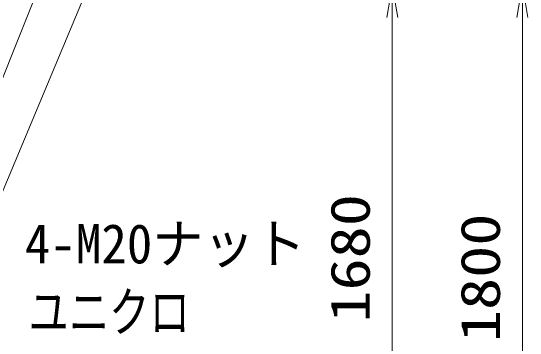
# Model space of a CAD drawing. Units: millimetres at full size. Extents: x -11880 to 11880, y -8400 to 8400.
# Drawn here: x 5627 to 7225, y 43 to 1069 of the extents above; entities that cross this region are included whole.
import ezdxf
from ezdxf.enums import TextEntityAlignment as Align

# ---------------------------------------------------------------- set-up
doc = ezdxf.new("R2010")
doc.units = ezdxf.units.MM
doc.header["$LTSCALE"] = 30
doc.layers.add('0-2_0', color=7, linetype='Continuous', lineweight=18)
doc.layers.add('0-3_寸法線', color=4, linetype='Continuous', lineweight=18)
doc.styles.add('ＭＳ ゴシック', font='')
doc.styles.get('ＭＳ ゴシック').set_extended_font_data('MS Gothic')

# ---------------------------------------------------------------- blocks, each defined once
blk = doc.blocks.new('_Open')
at = {"layer": '0-2_0', "color": 4}
blk.add_line((-30, 5), (0, 0), dxfattribs=at)
blk.add_lwpolyline([(-30, -5), (0, 0), (-30, 0)], dxfattribs=at)
blk = doc.blocks.new('S254')
at = {"layer": '0-3_寸法線'}
for points in [[(5422429, 80310441), (5392913.8, 80310441), (5383304.2, 80288754.2), (5382088.9, 80286011.4)], [(5382847.1, 80288956.7), (5382088.9, 80286011.4), (5383761.4, 80288551.6)]]:
    blk.add_lwpolyline(points, dxfattribs=at)
at = {"layer": '0-3_寸法線', "color": 254, "style": 'ＭＳ ゴシック'}
for s, width, p in [('4-M20ナット', 0.95, (5396681.8, 80318141.5)), ('ユニクロ', 0.75, (5397017.4, 80311841.5))]:
    blk.add_text(s, height=3637, dxfattribs=dict(at, width=width)).set_placement(p, align=Align.BOTTOM_LEFT)
blk = doc.blocks.new('S255')
at = {"layer": '0-3_寸法線'}
blk.add_lwpolyline([(5436663.9, 80374746.2), (5409913.5, 80374746.2), (5377750.1, 80294043.1), (5376639.4, 80291256.3)], dxfattribs=at)
blk = doc.blocks.new('S260')
at = {"layer": '0-3_寸法線'}
blk.add_lwpolyline([(5443311.4, 80353122), (5405991.4, 80353122), (5379902.3, 80290654.8), (5378746.1, 80287886.5)], dxfattribs=at)

msp = doc.modelspace()

# ---------------------------------------------------------------- linework, layer by layer
at = {"layer": '0-3_寸法線'}
for p, q in [((6800.27, -533.37), (6800.27, 1146.63)), ((7200.27, -653.37), (7200.27, 1146.63))]:
    msp.add_line(p, q, dxfattribs=at)

# ---------------------------------------------------------------- block references
at = {"layer": '0-3_寸法線', "xscale": 0.03333333, "yscale": 0.03333333}
for name in ['S255', 'S260', 'S254']:
    msp.add_blockref(name, (-174218.27, -2677017.73), dxfattribs=at)
at = {"layer": '0-3_寸法線', "xscale": 3.333333, "yscale": 3.333333, "rotation": 90}
for p in [(6800.27, 1146.63), (7200.27, 1146.63)]:
    msp.add_blockref('_Open', p, dxfattribs=at)

# ---------------------------------------------------------------- texts
at = {"layer": '0-3_寸法線', "color": 254, "style": 'ＭＳ ゴシック', "width": 1.2}
for s, p in [('1680', (6767.58, 107.43)), ('1800', (7167.58, 47.43))]:
    msp.add_text(s, height=121.2, rotation=90, dxfattribs=at).set_placement(p, align=Align.BOTTOM_LEFT)

doc.saveas('drawing.dxf')
